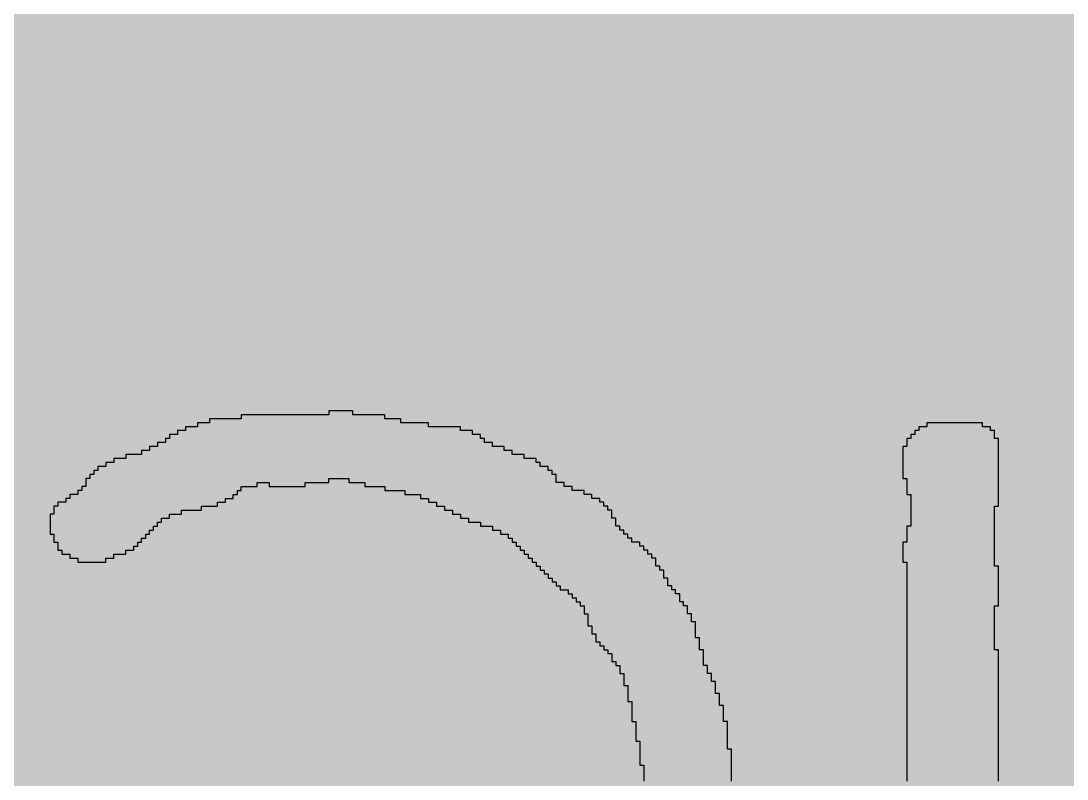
# Model space of a CAD drawing. Header units: millimetres. Extents: x 9.6 to 105, y 7.6 to 66.9.
# Drawn here: x 13.348 to 14.961, y 16.419 to 17.589 of the extents above; entities that cross this region are included whole.
import ezdxf

# ---------------------------------------------------------------- set-up
doc = ezdxf.new("R2010")
doc.units = ezdxf.units.MM
for name, color, linetype in [('BottomLayer', 5, 'Continuous'), ('BottomOverlay', 54, 'Continuous'), ('TopLayer', 1, 'Continuous')]:
    doc.layers.add(name, color=color, linetype=linetype)

msp = doc.modelspace()

# ---------------------------------------------------------------- hatches: boundary and pattern name
at = {"layer": 'BottomLayer'}
msp.add_hatch(color=5, dxfattribs=at).paths.add_polyline_path([(10.2868, 10.414), (18.669, 10.414), (18.669, 61.9242), (10.2868, 61.9242)])
at = {"layer": 'TopLayer'}
msp.add_hatch(color=1, dxfattribs=at).paths.add_polyline_path([(9.779, 11.049), (19.939, 11.049), (19.939, 35.814), (9.779, 35.814)])

# ---------------------------------------------------------------- linework, layer by layer
at = {"layer": 'BottomOverlay'}
for p, q in [((13.8229, 16.9875), (13.8229, 16.9813)), ((13.8597, 16.9875), (13.8229, 16.9875)), ((13.8597, 16.9813), (13.8597, 16.9875)), ((13.6386, 16.969), (13.6201, 16.969)), ((13.6201, 16.969), (13.6201, 16.9629)), ((13.6877, 16.9752), (13.6386, 16.9752)), ((13.6386, 16.9752), (13.6386, 16.969)), ((13.8229, 16.9813), (13.6877, 16.9813)), ((13.6877, 16.9813), (13.6877, 16.9752)), ((13.9089, 16.9813), (13.8597, 16.9813)), ((13.9089, 16.9752), (13.9089, 16.9813)), ((13.9335, 16.9752), (13.9089, 16.9752)), ((13.9335, 16.969), (13.9335, 16.9752)), ((13.9765, 16.969), (13.9335, 16.969)), ((13.9765, 16.9629), (13.9765, 16.969)), ((14.7445, 16.969), (14.7445, 16.9629)), ((14.8305, 16.969), (14.7445, 16.969)), ((14.8305, 16.9629), (14.8305, 16.969)), ((13.6017, 16.9568), (13.5894, 16.9568)), ((13.5894, 16.9568), (13.5894, 16.9506)), ((13.6201, 16.9629), (13.6017, 16.9629)), ((13.6017, 16.9629), (13.6017, 16.9568)), ((14.0256, 16.9629), (13.9765, 16.9629)), ((14.0256, 16.9568), (14.0256, 16.9629)), ((14.0441, 16.9568), (14.0256, 16.9568)), ((14.0441, 16.9506), (14.0441, 16.9568)), ((14.7322, 16.9568), (14.7261, 16.9568)), ((14.7261, 16.9568), (14.7261, 16.9506)), ((14.7445, 16.9629), (14.7322, 16.9629)), ((14.7322, 16.9629), (14.7322, 16.9568)), ((14.8428, 16.9629), (14.8305, 16.9629)), ((14.8428, 16.9568), (14.8428, 16.9629)), ((14.8489, 16.9568), (14.8428, 16.9568)), ((14.8489, 16.9506), (14.8489, 16.9568)), ((13.571, 16.9383), (13.5587, 16.9383)), ((13.5587, 16.9383), (13.5587, 16.9322)), ((13.5771, 16.9445), (13.571, 16.9445)), ((13.571, 16.9445), (13.571, 16.9383)), ((13.5894, 16.9506), (13.5771, 16.9506)), ((13.5771, 16.9506), (13.5771, 16.9445)), ((14.0564, 16.9506), (14.0441, 16.9506)), ((14.0564, 16.9445), (14.0564, 16.9506)), ((14.0625, 16.9445), (14.0564, 16.9445)), ((14.0625, 16.9383), (14.0625, 16.9445)), ((14.0748, 16.9383), (14.0625, 16.9383)), ((14.0748, 16.9322), (14.0748, 16.9383)), ((14.7199, 16.9445), (14.7138, 16.9445)), ((14.7138, 16.9445), (14.7138, 16.9383)), ((14.7138, 16.9383), (14.7138, 16.9322)), ((14.7261, 16.9506), (14.7199, 16.9506)), ((14.7199, 16.9506), (14.7199, 16.9445)), ((14.8489, 16.9445), (14.8489, 16.9506)), ((14.8551, 16.9445), (14.8489, 16.9445)), ((14.8551, 16.9383), (14.8551, 16.9445)), ((14.8551, 16.9322), (14.8551, 16.9383)), ((13.5341, 16.9199), (13.5095, 16.9199)), ((13.5095, 16.9199), (13.5095, 16.9138)), ((13.5464, 16.926), (13.5341, 16.926)), ((13.5341, 16.926), (13.5341, 16.9199)), ((13.5587, 16.9322), (13.5464, 16.9322)), ((13.5464, 16.9322), (13.5464, 16.926)), ((14.0932, 16.9322), (14.0748, 16.9322)), ((14.0932, 16.926), (14.0932, 16.9322)), ((14.1055, 16.926), (14.0932, 16.926)), ((14.1055, 16.9199), (14.1055, 16.926)), ((14.1239, 16.9199), (14.1055, 16.9199)), ((14.1239, 16.9138), (14.1239, 16.9199)), ((14.7138, 16.9322), (14.7076, 16.9322)), ((14.7076, 16.9322), (14.7076, 16.926)), ((14.7076, 16.926), (14.7076, 16.9199)), ((14.7076, 16.9199), (14.7076, 16.9138)), ((14.8551, 16.926), (14.8551, 16.9322)), ((14.8551, 16.9199), (14.8551, 16.926)), ((14.8551, 16.9138), (14.8551, 16.9199)), ((13.4911, 16.9076), (13.4788, 16.9076)), ((13.4788, 16.9076), (13.4788, 16.9015)), ((13.5095, 16.9138), (13.4911, 16.9138)), ((13.4911, 16.9138), (13.4911, 16.9076)), ((14.1424, 16.9138), (14.1239, 16.9138)), ((14.1424, 16.9076), (14.1424, 16.9138)), ((14.1485, 16.9076), (14.1424, 16.9076)), ((14.1485, 16.9015), (14.1485, 16.9076)), ((14.7076, 16.9138), (14.7076, 16.9076)), ((14.7076, 16.9076), (14.7076, 16.9015)), ((14.8551, 16.9076), (14.8551, 16.9138)), ((14.8551, 16.9015), (14.8551, 16.9076)), ((13.4604, 16.8892), (13.4542, 16.8892)), ((13.4542, 16.8892), (13.4542, 16.883)), ((13.4665, 16.8953), (13.4604, 16.8953)), ((13.4604, 16.8953), (13.4604, 16.8892)), ((13.4788, 16.9015), (13.4665, 16.9015)), ((13.4665, 16.9015), (13.4665, 16.8953)), ((14.1608, 16.9015), (14.1485, 16.9015)), ((14.1608, 16.8953), (14.1608, 16.9015)), ((14.1669, 16.8953), (14.1608, 16.8953)), ((14.1669, 16.8892), (14.1669, 16.8953)), ((14.1731, 16.8892), (14.1669, 16.8892)), ((14.1731, 16.883), (14.1731, 16.8892)), ((14.7076, 16.9015), (14.7076, 16.8953)), ((14.7076, 16.8953), (14.7076, 16.8892)), ((14.7076, 16.8892), (14.7076, 16.883)), ((14.8551, 16.8953), (14.8551, 16.9015)), ((14.8551, 16.8892), (14.8551, 16.8953)), ((14.8551, 16.883), (14.8551, 16.8892)), ((13.4542, 16.883), (13.4481, 16.883)), ((13.4481, 16.883), (13.4481, 16.8769)), ((13.4481, 16.8769), (13.4481, 16.8707)), ((13.7123, 16.8707), (13.7123, 16.8769)), ((13.7123, 16.8769), (13.7307, 16.8769)), ((13.7307, 16.8769), (13.7307, 16.8707)), ((13.786, 16.8707), (13.786, 16.8769)), ((13.786, 16.8769), (13.8229, 16.8769)), ((13.8229, 16.8769), (13.8229, 16.883)), ((13.8229, 16.883), (13.8536, 16.883)), ((13.8536, 16.883), (13.8536, 16.8769)), ((13.8536, 16.8769), (13.8782, 16.8769)), ((13.8782, 16.8769), (13.8782, 16.8707)), ((14.1731, 16.8769), (14.1731, 16.883)), ((14.1854, 16.8769), (14.1731, 16.8769)), ((14.1854, 16.8707), (14.1854, 16.8769)), ((14.7076, 16.883), (14.7138, 16.883)), ((14.7138, 16.883), (14.7138, 16.8769)), ((14.7138, 16.8769), (14.7138, 16.8707)), ((14.8551, 16.8769), (14.8551, 16.883)), ((14.8551, 16.8707), (14.8551, 16.8769)), ((13.4358, 16.8585), (13.4235, 16.8585)), ((13.4235, 16.8585), (13.4235, 16.8523)), ((13.4419, 16.8646), (13.4358, 16.8646)), ((13.4358, 16.8646), (13.4358, 16.8585)), ((13.4481, 16.8707), (13.4419, 16.8707)), ((13.4419, 16.8707), (13.4419, 16.8646)), ((13.6754, 16.8523), (13.6754, 16.8585)), ((13.6754, 16.8585), (13.6816, 16.8585)), ((13.6816, 16.8585), (13.6816, 16.8646)), ((13.6816, 16.8646), (13.6877, 16.8646)), ((13.6877, 16.8646), (13.6877, 16.8707)), ((13.6877, 16.8707), (13.7123, 16.8707)), ((13.7307, 16.8707), (13.786, 16.8707)), ((13.8782, 16.8707), (13.9089, 16.8707)), ((13.9089, 16.8707), (13.9089, 16.8646)), ((13.9089, 16.8646), (13.9396, 16.8646)), ((13.9396, 16.8646), (13.9396, 16.8585)), ((13.9396, 16.8585), (13.9642, 16.8585)), ((13.9642, 16.8585), (13.9642, 16.8523)), ((14.1977, 16.8707), (14.1854, 16.8707)), ((14.1977, 16.8646), (14.1977, 16.8707)), ((14.2161, 16.8646), (14.1977, 16.8646)), ((14.2161, 16.8585), (14.2161, 16.8646)), ((14.2284, 16.8585), (14.2161, 16.8585)), ((14.2284, 16.8523), (14.2284, 16.8585)), ((14.7138, 16.8707), (14.7138, 16.8646)), ((14.7138, 16.8646), (14.7138, 16.8585)), ((14.7138, 16.8585), (14.7199, 16.8585)), ((14.7199, 16.8585), (14.7199, 16.8523)), ((14.8551, 16.8646), (14.8551, 16.8707)), ((14.8551, 16.8585), (14.8551, 16.8646)), ((14.8551, 16.8523), (14.8551, 16.8585)), ((13.4051, 16.84), (13.3989, 16.84)), ((13.3989, 16.84), (13.3989, 16.8339)), ((13.4174, 16.8462), (13.4051, 16.8462)), ((13.4051, 16.8462), (13.4051, 16.84)), ((13.4235, 16.8523), (13.4174, 16.8523)), ((13.4174, 16.8523), (13.4174, 16.8462)), ((13.6263, 16.8339), (13.6263, 16.84)), ((13.6263, 16.84), (13.6508, 16.84)), ((13.6508, 16.84), (13.6508, 16.8462)), ((13.6508, 16.8462), (13.6631, 16.8462)), ((13.6631, 16.8462), (13.6631, 16.8523)), ((13.6631, 16.8523), (13.6754, 16.8523)), ((13.9642, 16.8523), (13.9765, 16.8523)), ((13.9765, 16.8523), (13.9765, 16.8462)), ((13.9765, 16.8462), (13.9888, 16.8462)), ((13.9888, 16.8462), (13.9888, 16.84)), ((13.9888, 16.84), (14.0011, 16.84)), ((14.0011, 16.84), (14.0011, 16.8339)), ((14.2407, 16.8523), (14.2284, 16.8523)), ((14.2407, 16.8462), (14.2407, 16.8523)), ((14.2468, 16.8462), (14.2407, 16.8462)), ((14.2468, 16.84), (14.2468, 16.8462)), ((14.253, 16.84), (14.2468, 16.84)), ((14.253, 16.8339), (14.253, 16.84)), ((14.7199, 16.8523), (14.7199, 16.8462)), ((14.7199, 16.8462), (14.7199, 16.84)), ((14.7199, 16.84), (14.7199, 16.8339)), ((14.8489, 16.8339), (14.8489, 16.84)), ((14.8489, 16.84), (14.8551, 16.84)), ((14.8551, 16.8462), (14.8551, 16.8523)), ((14.8551, 16.84), (14.8551, 16.8462)), ((13.3989, 16.8277), (13.3928, 16.8277)), ((13.3928, 16.8277), (13.3928, 16.8216)), ((13.3989, 16.8339), (13.3989, 16.8277)), ((13.5771, 16.8216), (13.5771, 16.8277)), ((13.5771, 16.8277), (13.5955, 16.8277)), ((13.5955, 16.8277), (13.5955, 16.8339)), ((13.5955, 16.8339), (13.6263, 16.8339)), ((14.0011, 16.8339), (14.0133, 16.8339)), ((14.0133, 16.8339), (14.0133, 16.8277)), ((14.0133, 16.8277), (14.0256, 16.8277)), ((14.0256, 16.8277), (14.0256, 16.8216)), ((14.2591, 16.8339), (14.253, 16.8339)), ((14.2591, 16.8277), (14.2591, 16.8339)), ((14.2591, 16.8216), (14.2591, 16.8277)), ((14.7199, 16.8339), (14.7199, 16.8277)), ((14.7199, 16.8277), (14.7199, 16.8216)), ((14.8489, 16.8277), (14.8489, 16.8339)), ((14.8489, 16.8216), (14.8489, 16.8277)), ((13.3928, 16.8216), (13.3928, 16.8154)), ((13.3928, 16.8154), (13.3928, 16.8093)), ((13.3928, 16.8093), (13.3928, 16.8032)), ((13.5525, 16.8032), (13.5525, 16.8093)), ((13.5525, 16.8093), (13.5587, 16.8093)), ((13.5587, 16.8093), (13.5587, 16.8154)), ((13.5587, 16.8154), (13.5648, 16.8154)), ((13.5648, 16.8154), (13.5648, 16.8216)), ((13.5648, 16.8216), (13.5771, 16.8216)), ((14.0256, 16.8216), (14.0379, 16.8216)), ((14.0379, 16.8216), (14.0379, 16.8154)), ((14.0379, 16.8154), (14.0564, 16.8154)), ((14.0564, 16.8154), (14.0564, 16.8093)), ((14.0564, 16.8093), (14.0748, 16.8093)), ((14.0748, 16.8093), (14.0748, 16.8032)), ((14.2653, 16.8216), (14.2591, 16.8216)), ((14.2653, 16.8154), (14.2653, 16.8216)), ((14.2653, 16.8093), (14.2653, 16.8154)), ((14.2714, 16.8093), (14.2653, 16.8093)), ((14.2714, 16.8032), (14.2714, 16.8093)), ((14.7199, 16.8093), (14.7138, 16.8093)), ((14.7138, 16.8093), (14.7138, 16.8032)), ((14.7199, 16.8216), (14.7199, 16.8154)), ((14.7199, 16.8154), (14.7199, 16.8093)), ((14.8489, 16.8154), (14.8489, 16.8216)), ((14.8489, 16.8093), (14.8489, 16.8154)), ((14.8489, 16.8032), (14.8489, 16.8093)), ((13.3928, 16.8032), (13.3928, 16.797)), ((13.3928, 16.797), (13.3989, 16.797)), ((13.3989, 16.797), (13.3989, 16.7909)), ((13.3989, 16.7909), (13.3989, 16.7847)), ((13.5341, 16.7847), (13.5341, 16.7909)), ((13.5341, 16.7909), (13.5403, 16.7909)), ((13.5403, 16.7909), (13.5403, 16.797)), ((13.5403, 16.797), (13.5464, 16.797)), ((13.5464, 16.797), (13.5464, 16.8032)), ((13.5464, 16.8032), (13.5525, 16.8032)), ((14.0748, 16.8032), (14.0871, 16.8032)), ((14.0871, 16.8032), (14.0871, 16.797)), ((14.0871, 16.797), (14.0994, 16.797)), ((14.0994, 16.797), (14.0994, 16.7909)), ((14.0994, 16.7909), (14.1055, 16.7909)), ((14.1055, 16.7909), (14.1055, 16.7847)), ((14.2775, 16.8032), (14.2714, 16.8032)), ((14.2775, 16.797), (14.2775, 16.8032)), ((14.2837, 16.797), (14.2775, 16.797)), ((14.2837, 16.7909), (14.2837, 16.797)), ((14.2898, 16.7909), (14.2837, 16.7909)), ((14.2898, 16.7847), (14.2898, 16.7909)), ((14.7138, 16.8032), (14.7138, 16.797)), ((14.7138, 16.797), (14.7138, 16.7909)), ((14.7138, 16.7909), (14.7138, 16.7847)), ((14.8489, 16.797), (14.8489, 16.8032)), ((14.8489, 16.7909), (14.8489, 16.797)), ((14.8489, 16.7847), (14.8489, 16.7909)), ((13.3989, 16.7847), (13.4051, 16.7847)), ((13.4051, 16.7847), (13.4051, 16.7786)), ((13.4051, 16.7786), (13.4051, 16.7724)), ((13.5218, 16.7724), (13.5218, 16.7786)), ((13.5218, 16.7786), (13.528, 16.7786)), ((13.528, 16.7786), (13.528, 16.7847)), ((13.528, 16.7847), (13.5341, 16.7847)), ((14.1055, 16.7847), (14.1117, 16.7847)), ((14.1117, 16.7847), (14.1117, 16.7786)), ((14.1117, 16.7786), (14.1178, 16.7786)), ((14.1178, 16.7786), (14.1178, 16.7724)), ((14.3021, 16.7847), (14.2898, 16.7847)), ((14.3021, 16.7786), (14.3021, 16.7847)), ((14.3083, 16.7786), (14.3021, 16.7786)), ((14.3083, 16.7724), (14.3083, 16.7786)), ((14.7138, 16.7847), (14.7076, 16.7847)), ((14.7076, 16.7847), (14.7076, 16.7786)), ((14.7076, 16.7786), (14.7076, 16.7724)), ((14.8489, 16.7786), (14.8489, 16.7847)), ((14.8489, 16.7724), (14.8489, 16.7786)), ((13.4051, 16.7724), (13.4112, 16.7724)), ((13.4112, 16.7724), (13.4112, 16.7663)), ((13.4112, 16.7663), (13.4235, 16.7663)), ((13.4235, 16.7663), (13.4235, 16.7602)), ((13.4235, 16.7602), (13.4358, 16.7602)), ((13.4358, 16.7602), (13.4358, 16.754)), ((13.4788, 16.754), (13.4788, 16.7602)), ((13.4788, 16.7602), (13.4911, 16.7602)), ((13.4911, 16.7602), (13.4911, 16.7663)), ((13.4911, 16.7663), (13.5095, 16.7663)), ((13.5095, 16.7663), (13.5095, 16.7724)), ((13.5095, 16.7724), (13.5218, 16.7724)), ((14.1178, 16.7724), (14.1239, 16.7724)), ((14.1239, 16.7724), (14.1239, 16.7663)), ((14.1239, 16.7663), (14.1301, 16.7663)), ((14.1301, 16.7663), (14.1301, 16.7602)), ((14.1301, 16.7602), (14.1362, 16.7602)), ((14.1362, 16.7602), (14.1362, 16.754)), ((14.3144, 16.7724), (14.3083, 16.7724)), ((14.3144, 16.7663), (14.3144, 16.7724)), ((14.3205, 16.7663), (14.3144, 16.7663)), ((14.3205, 16.7602), (14.3205, 16.7663)), ((14.3267, 16.7602), (14.3205, 16.7602)), ((14.3267, 16.754), (14.3267, 16.7602)), ((14.7076, 16.7724), (14.7076, 16.7663)), ((14.7076, 16.7663), (14.7076, 16.7602)), ((14.7076, 16.7602), (14.7076, 16.754)), ((14.8489, 16.7663), (14.8489, 16.7724)), ((14.8489, 16.7602), (14.8489, 16.7663)), ((14.8489, 16.754), (14.8489, 16.7602)), ((13.4358, 16.754), (13.4788, 16.754)), ((14.1362, 16.754), (14.1424, 16.754)), ((14.1424, 16.754), (14.1424, 16.7479)), ((14.1424, 16.7479), (14.1485, 16.7479)), ((14.1485, 16.7479), (14.1485, 16.7417)), ((14.3267, 16.7479), (14.3267, 16.754)), ((14.3328, 16.7479), (14.3267, 16.7479)), ((14.3328, 16.7417), (14.3328, 16.7479)), ((14.7076, 16.754), (14.7138, 16.754)), ((14.7138, 16.754), (14.7138, 16.7479)), ((14.7138, 16.7479), (14.7138, 16.7417)), ((14.8489, 16.7479), (14.8489, 16.754)), ((14.8551, 16.7479), (14.8489, 16.7479)), ((14.8551, 16.7417), (14.8551, 16.7479)), ((14.1485, 16.7417), (14.1547, 16.7417)), ((14.1547, 16.7417), (14.1547, 16.7356)), ((14.1547, 16.7356), (14.1608, 16.7356)), ((14.1608, 16.7356), (14.1608, 16.7294)), ((14.1608, 16.7294), (14.1669, 16.7294)), ((14.1669, 16.7294), (14.1669, 16.7233)), ((14.339, 16.7417), (14.3328, 16.7417)), ((14.339, 16.7356), (14.339, 16.7417)), ((14.339, 16.7294), (14.339, 16.7356)), ((14.3451, 16.7294), (14.339, 16.7294)), ((14.3451, 16.7233), (14.3451, 16.7294)), ((14.7138, 16.7417), (14.7138, 16.7356)), ((14.7138, 16.7356), (14.7138, 16.7294)), ((14.7138, 16.7294), (14.7138, 16.7233)), ((14.8551, 16.7356), (14.8551, 16.7417)), ((14.8551, 16.7294), (14.8551, 16.7356)), ((14.8551, 16.7233), (14.8551, 16.7294)), ((14.1669, 16.7233), (14.1731, 16.7233)), ((14.1731, 16.7233), (14.1731, 16.7171)), ((14.1731, 16.7171), (14.1792, 16.7171)), ((14.1792, 16.7171), (14.1792, 16.711)), ((14.1792, 16.711), (14.1915, 16.711)), ((14.1915, 16.711), (14.1915, 16.7049)), ((14.3451, 16.7171), (14.3451, 16.7233)), ((14.3513, 16.7171), (14.3451, 16.7171)), ((14.3513, 16.711), (14.3513, 16.7171)), ((14.3574, 16.711), (14.3513, 16.711)), ((14.3574, 16.7049), (14.3574, 16.711)), ((14.7138, 16.7233), (14.7138, 16.7171)), ((14.7138, 16.7171), (14.7138, 16.711)), ((14.7138, 16.711), (14.7138, 16.7049)), ((14.8551, 16.7171), (14.8551, 16.7233)), ((14.8551, 16.711), (14.8551, 16.7171)), ((14.8551, 16.7049), (14.8551, 16.711)), ((14.1915, 16.7049), (14.1977, 16.7049)), ((14.1977, 16.7049), (14.1977, 16.6987)), ((14.1977, 16.6987), (14.2038, 16.6987)), ((14.2038, 16.6987), (14.2038, 16.6926)), ((14.3636, 16.7049), (14.3574, 16.7049)), ((14.3636, 16.6987), (14.3636, 16.7049)), ((14.3636, 16.6926), (14.3636, 16.6987)), ((14.7138, 16.7049), (14.7138, 16.6987)), ((14.7138, 16.6987), (14.7138, 16.6926)), ((14.8551, 16.6987), (14.8551, 16.7049)), ((14.8551, 16.6926), (14.8551, 16.6987)), ((14.2038, 16.6926), (14.21, 16.6926)), ((14.21, 16.6926), (14.21, 16.6864)), ((14.21, 16.6864), (14.2161, 16.6864)), ((14.2161, 16.6864), (14.2161, 16.6803)), ((14.2161, 16.6803), (14.2161, 16.6741)), ((14.3697, 16.6926), (14.3636, 16.6926)), ((14.3697, 16.6864), (14.3697, 16.6926)), ((14.3758, 16.6864), (14.3697, 16.6864)), ((14.3758, 16.6803), (14.3758, 16.6864)), ((14.3758, 16.6741), (14.3758, 16.6803)), ((14.7138, 16.6926), (14.7138, 16.6864)), ((14.7138, 16.6864), (14.7138, 16.6803)), ((14.7138, 16.6803), (14.7138, 16.6741)), ((14.8489, 16.6803), (14.8489, 16.6864)), ((14.8489, 16.6864), (14.8551, 16.6864)), ((14.8489, 16.6741), (14.8489, 16.6803)), ((14.8551, 16.6864), (14.8551, 16.6926)), ((14.2161, 16.6741), (14.2222, 16.6741)), ((14.2222, 16.6741), (14.2222, 16.668)), ((14.2222, 16.668), (14.2222, 16.6618)), ((14.2222, 16.6618), (14.2222, 16.6557)), ((14.382, 16.6741), (14.3758, 16.6741)), ((14.382, 16.668), (14.382, 16.6741)), ((14.382, 16.6618), (14.382, 16.668)), ((14.3881, 16.6618), (14.382, 16.6618)), ((14.3881, 16.6557), (14.3881, 16.6618)), ((14.7138, 16.6741), (14.7138, 16.668)), ((14.7138, 16.668), (14.7138, 16.6618)), ((14.7138, 16.6618), (14.7138, 16.6557)), ((14.8489, 16.668), (14.8489, 16.6741)), ((14.8489, 16.6618), (14.8489, 16.668)), ((14.8489, 16.6557), (14.8489, 16.6618)), ((14.2222, 16.6557), (14.2284, 16.6557)), ((14.2284, 16.6557), (14.2284, 16.6496)), ((14.2284, 16.6496), (14.2284, 16.6434)), ((14.3881, 16.6496), (14.3881, 16.6557)), ((14.3881, 16.6434), (14.3881, 16.6496)), ((14.7138, 16.6557), (14.7138, 16.6496)), ((14.7138, 16.6496), (14.7138, 16.6434)), ((14.8489, 16.6496), (14.8489, 16.6557)), ((14.8489, 16.6434), (14.8489, 16.6496)), ((14.2284, 16.6434), (14.2345, 16.6434)), ((14.2345, 16.6434), (14.2345, 16.6373)), ((14.2345, 16.6373), (14.2345, 16.6311)), ((14.2345, 16.6311), (14.2407, 16.6311)), ((14.2407, 16.6311), (14.2407, 16.625)), ((14.3881, 16.6373), (14.3881, 16.6434)), ((14.3943, 16.6373), (14.3881, 16.6373)), ((14.3943, 16.6311), (14.3943, 16.6373)), ((14.3943, 16.625), (14.3943, 16.6311)), ((14.7138, 16.6434), (14.7138, 16.6373)), ((14.7138, 16.6373), (14.7138, 16.6311)), ((14.7138, 16.6311), (14.7138, 16.625)), ((14.8489, 16.6373), (14.8489, 16.6434)), ((14.8489, 16.6311), (14.8489, 16.6373)), ((14.8489, 16.625), (14.8489, 16.6311)), ((14.2407, 16.625), (14.2468, 16.625)), ((14.2468, 16.625), (14.2468, 16.6188)), ((14.2468, 16.6188), (14.253, 16.6188)), ((14.253, 16.6188), (14.253, 16.6127)), ((14.3943, 16.6188), (14.3943, 16.625)), ((14.4004, 16.6188), (14.3943, 16.6188)), ((14.4004, 16.6127), (14.4004, 16.6188)), ((14.7138, 16.625), (14.7138, 16.6188)), ((14.7138, 16.6188), (14.7138, 16.6127)), ((14.8489, 16.6188), (14.8489, 16.625)), ((14.8551, 16.6188), (14.8489, 16.6188)), ((14.8551, 16.6127), (14.8551, 16.6188)), ((14.253, 16.6127), (14.2591, 16.6127)), ((14.2591, 16.6127), (14.2591, 16.6065)), ((14.2591, 16.6065), (14.2591, 16.6004)), ((14.2591, 16.6004), (14.2653, 16.6004)), ((14.2653, 16.6004), (14.2653, 16.5943)), ((14.4004, 16.6065), (14.4004, 16.6127)), ((14.4004, 16.6004), (14.4004, 16.6065)), ((14.4004, 16.5943), (14.4004, 16.6004)), ((14.7138, 16.6127), (14.7138, 16.6065)), ((14.7138, 16.6065), (14.7138, 16.6004)), ((14.7138, 16.6004), (14.7138, 16.5943)), ((14.8551, 16.6065), (14.8551, 16.6127)), ((14.8551, 16.6004), (14.8551, 16.6065)), ((14.8551, 16.5943), (14.8551, 16.6004)), ((14.2653, 16.5943), (14.2714, 16.5943)), ((14.2714, 16.5943), (14.2714, 16.5881)), ((14.2714, 16.5881), (14.2714, 16.582)), ((14.2714, 16.582), (14.2775, 16.582)), ((14.2775, 16.582), (14.2775, 16.5758)), ((14.4066, 16.5943), (14.4004, 16.5943)), ((14.4066, 16.5881), (14.4066, 16.5943)), ((14.4066, 16.582), (14.4066, 16.5881)), ((14.4127, 16.582), (14.4066, 16.582)), ((14.4127, 16.5758), (14.4127, 16.582)), ((14.7138, 16.5943), (14.7138, 16.5881)), ((14.7138, 16.5881), (14.7138, 16.582)), ((14.7138, 16.582), (14.7138, 16.5758)), ((14.8551, 16.5881), (14.8551, 16.5943)), ((14.8551, 16.582), (14.8551, 16.5881)), ((14.8551, 16.5758), (14.8551, 16.582)), ((14.2775, 16.5758), (14.2775, 16.5697)), ((14.2775, 16.5697), (14.2775, 16.5635)), ((14.4127, 16.5697), (14.4127, 16.5758)), ((14.4189, 16.5697), (14.4127, 16.5697)), ((14.4189, 16.5635), (14.4189, 16.5697)), ((14.7138, 16.5758), (14.7138, 16.5697)), ((14.7138, 16.5697), (14.7138, 16.5635)), ((14.8551, 16.5697), (14.8551, 16.5758)), ((14.8551, 16.5635), (14.8551, 16.5697)), ((14.2775, 16.5635), (14.2837, 16.5635)), ((14.2837, 16.5635), (14.2837, 16.5574)), ((14.2837, 16.5574), (14.2837, 16.5513)), ((14.2837, 16.5513), (14.2837, 16.5451)), ((14.4189, 16.5574), (14.4189, 16.5635)), ((14.4189, 16.5513), (14.4189, 16.5574)), ((14.425, 16.5513), (14.4189, 16.5513)), ((14.425, 16.5451), (14.425, 16.5513)), ((14.7138, 16.5635), (14.7138, 16.5574)), ((14.7138, 16.5574), (14.7138, 16.5513)), ((14.7138, 16.5513), (14.7138, 16.5451)), ((14.8551, 16.5574), (14.8551, 16.5635)), ((14.8551, 16.5513), (14.8551, 16.5574)), ((14.8551, 16.5451), (14.8551, 16.5513)), ((14.2837, 16.5451), (14.2837, 16.539)), ((14.2837, 16.539), (14.2898, 16.539)), ((14.2898, 16.539), (14.2898, 16.5328)), ((14.2898, 16.5328), (14.2898, 16.5267)), ((14.425, 16.539), (14.425, 16.5451)), ((14.425, 16.5328), (14.425, 16.539)), ((14.4311, 16.5328), (14.425, 16.5328)), ((14.4311, 16.5267), (14.4311, 16.5328)), ((14.7138, 16.5451), (14.7138, 16.539)), ((14.7138, 16.539), (14.7138, 16.5328)), ((14.7138, 16.5328), (14.7138, 16.5267)), ((14.8551, 16.539), (14.8551, 16.5451)), ((14.8551, 16.5328), (14.8551, 16.539)), ((14.8551, 16.5267), (14.8551, 16.5328)), ((14.2898, 16.5267), (14.2898, 16.5205)), ((14.2898, 16.5205), (14.2898, 16.5144)), ((14.4311, 16.5205), (14.4311, 16.5267)), ((14.4311, 16.5144), (14.4311, 16.5205)), ((14.7138, 16.5267), (14.7138, 16.5205)), ((14.7138, 16.5205), (14.7138, 16.5144)), ((14.8551, 16.5205), (14.8551, 16.5267)), ((14.8551, 16.5144), (14.8551, 16.5205)), ((14.2898, 16.5144), (14.2898, 16.5082)), ((14.2898, 16.5082), (14.296, 16.5082)), ((14.296, 16.5082), (14.296, 16.5021)), ((14.296, 16.5021), (14.296, 16.496)), ((14.4311, 16.5082), (14.4311, 16.5144)), ((14.4373, 16.5082), (14.4311, 16.5082)), ((14.4373, 16.5021), (14.4373, 16.5082)), ((14.4373, 16.496), (14.4373, 16.5021)), ((14.7138, 16.5144), (14.7138, 16.5082)), ((14.7138, 16.5082), (14.7138, 16.5021)), ((14.7138, 16.5021), (14.7138, 16.496)), ((14.8551, 16.5082), (14.8551, 16.5144)), ((14.8551, 16.5021), (14.8551, 16.5082)), ((14.8551, 16.496), (14.8551, 16.5021)), ((14.296, 16.496), (14.296, 16.4898)), ((14.296, 16.4898), (14.296, 16.4837)), ((14.4373, 16.4898), (14.4373, 16.496)), ((14.4373, 16.4837), (14.4373, 16.4898)), ((14.7138, 16.496), (14.7138, 16.4898)), ((14.7138, 16.4898), (14.7138, 16.4837)), ((14.8551, 16.4898), (14.8551, 16.496)), ((14.8551, 16.4837), (14.8551, 16.4898)), ((14.296, 16.4837), (14.296, 16.4775)), ((14.296, 16.4775), (14.3021, 16.4775)), ((14.3021, 16.4775), (14.3021, 16.4714)), ((14.3021, 16.4714), (14.3021, 16.4652)), ((14.4373, 16.4775), (14.4373, 16.4837)), ((14.4373, 16.4714), (14.4373, 16.4775)), ((14.4373, 16.4652), (14.4373, 16.4714)), ((14.7138, 16.4837), (14.7138, 16.4775)), ((14.7138, 16.4775), (14.7138, 16.4714)), ((14.7138, 16.4714), (14.7138, 16.4652)), ((14.8551, 16.4775), (14.8551, 16.4837)), ((14.8551, 16.4714), (14.8551, 16.4775)), ((14.8551, 16.4652), (14.8551, 16.4714)), ((14.3021, 16.4652), (14.3021, 16.4591)), ((14.3021, 16.4591), (14.3021, 16.4529)), ((14.3021, 16.4529), (14.3021, 16.4468)), ((14.4434, 16.4652), (14.4373, 16.4652)), ((14.4434, 16.4591), (14.4434, 16.4652)), ((14.4434, 16.4529), (14.4434, 16.4591)), ((14.4434, 16.4468), (14.4434, 16.4529)), ((14.7138, 16.4652), (14.7138, 16.4591)), ((14.7138, 16.4591), (14.7138, 16.4529)), ((14.7138, 16.4529), (14.7138, 16.4468)), ((14.8551, 16.4591), (14.8551, 16.4652)), ((14.8551, 16.4529), (14.8551, 16.4591)), ((14.8551, 16.4468), (14.8551, 16.4529)), ((14.3021, 16.4468), (14.3021, 16.4407)), ((14.3021, 16.4407), (14.3083, 16.4407)), ((14.3083, 16.4407), (14.3083, 16.4345)), ((14.4434, 16.4407), (14.4434, 16.4468)), ((14.4434, 16.4345), (14.4434, 16.4407)), ((14.7138, 16.4468), (14.7138, 16.4407)), ((14.7138, 16.4407), (14.7138, 16.4345)), ((14.8551, 16.4407), (14.8551, 16.4468)), ((14.8551, 16.4345), (14.8551, 16.4407)), ((14.3083, 16.4345), (14.3083, 16.4284)), ((14.3083, 16.4284), (14.3083, 16.4222)), ((14.3083, 16.4222), (14.3083, 16.4161)), ((14.4434, 16.4284), (14.4434, 16.4345)), ((14.4434, 16.4222), (14.4434, 16.4284)), ((14.4434, 16.4161), (14.4434, 16.4222)), ((14.7138, 16.4345), (14.7138, 16.4284)), ((14.7138, 16.4284), (14.7138, 16.4222)), ((14.7138, 16.4222), (14.7138, 16.4161)), ((14.8551, 16.4284), (14.8551, 16.4345)), ((14.8551, 16.4222), (14.8551, 16.4284)), ((14.8551, 16.4161), (14.8551, 16.4222))]:
    msp.add_line(p, q, dxfattribs=at)

doc.saveas('drawing.dxf')
